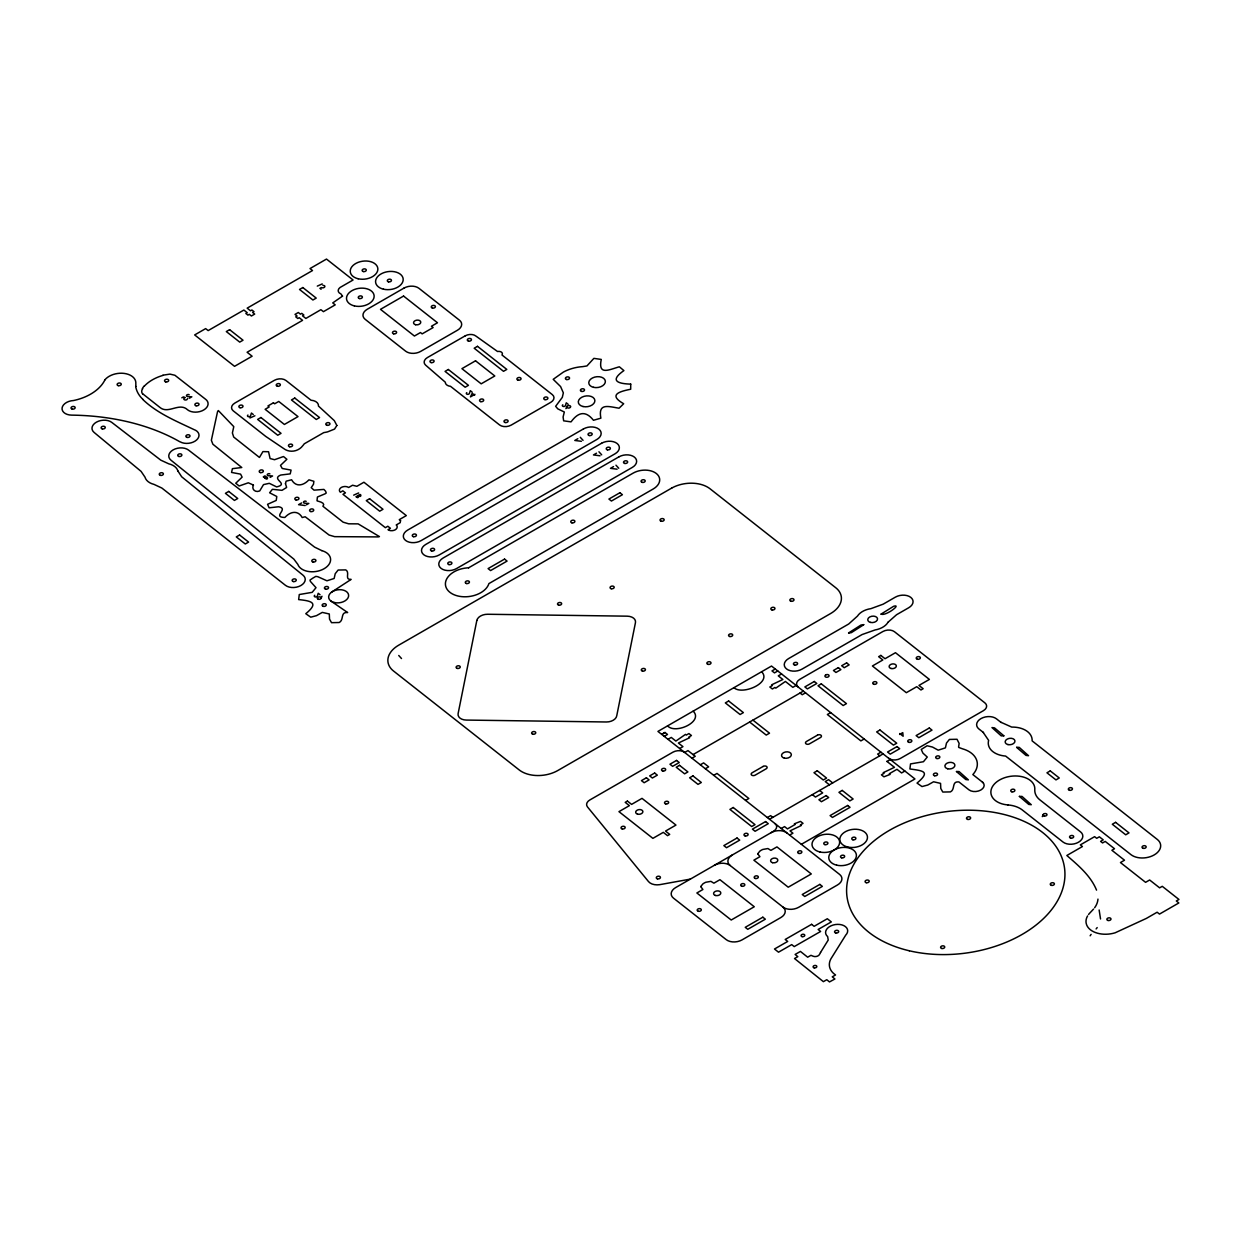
<?xml version="1.0" encoding="UTF-8"?>
<svg xmlns="http://www.w3.org/2000/svg" width="1241" height="1241" viewBox="0 0 1241 1241"><rect width="100%" height="100%" fill="white"/><g stroke="black" fill="none" stroke-linecap="round" stroke-linejoin="round"><path stroke-width="1.5" d="M848.565 632.957L860.959 625.045L863.689 624.611M1100.534 918.961L1099.138 909.994M1097.959 899.105L1097.882 899.865A31.335 20.399 -7.4 0 1 1094.64 907.729M321.993 596.254L321 598.441M1042.285 816.64L1043.293 814.453M565.912 408.646L566.904 406.49M187.701 398.547L186.864 399.664A1.939 1.257 -7.4 0 1 184.242 399.649A1.939 1.257 -7.4 0 1 184.397 397.911L185.266 397.554L183.389 396.918L181.822 397.818M144.127 386.091L143.522 386.804A15.125 9.85 -7.4 0 0 142.684 388.014A18.336 11.929 -7.4 0 0 142.358 388.635M1093.538 909.079L1089.707 913.159A21.95 14.287 -7.4 0 0 1088.543 914.508M331.487 592.205L351.141 579.392C344.021 579.873 350.412 572.52 345.758 569.898L338.126 570.038L335.225 573.699L334.139 578.492L326.941 580.788L317.805 576.708L315.834 576.382L312.794 578.151L310.002 580.074L310.374 581.393L316.005 587.676L312.174 592.345L299.283 594.532L298.647 599.589C311.987 600.97 319.03 602.847 305.782 613.706L310.731 617.18L316.471 615.66L322.303 612.402L329.299 613.985L329.532 619.104L331.518 622.672L339.15 622.517C344.331 620.035 340.003 611.72 347.651 612.542L331.083 601.156M322.241 283.925L317.293 286.113M189.392 398.221L191.828 396.81L187.701 396.562A1.567 1.024 -7.4 0 1 186.693 395.134A1.567 1.024 -7.4 0 1 189.175 394.731M254.901 415.782L249.953 417.969M270.119 477.366L272.57 475.97L268.428 475.722A1.567 1.024 -7.4 0 1 267.42 474.295A1.567 1.024 -7.4 0 1 269.902 473.891M474.931 394.312L470.432 396.903L472.216 393.319L474.636 395.227M301.594 502.946L298.569 504.684L305.162 505.537M306.387 504.823L308.823 503.427L304.697 503.179A1.567 1.024 -7.4 0 1 303.688 501.752A1.567 1.024 -7.4 0 1 306.17 501.348M358.633 492.956L353.685 495.143M577.841 438.709L574.8 440.462L581.409 441.3M580.276 437.297L583.053 440.353M596.487 453.198L593.462 454.935L600.055 455.788M598.938 451.786L601.699 454.842M613.519 466.6L610.494 468.338L617.087 469.191M615.97 465.189L618.732 468.245M398.733 655.481L401.51 658.537M664.99 732.485L661.701 734.377L665.005 732.485L667.503 734.455L664.214 736.363M775.284 669.008L771.98 670.916L774.493 672.886L777.797 670.993M667.984 739.326L671.272 737.433L675.88 741.063L685.482 734.393L686.32 735.06L688.926 733.555L691.439 735.525L688.833 737.03L689.67 737.697L678.393 743.033L682.953 746.632L679.665 748.525M781.566 673.972L778.278 675.864L782.885 679.494L771.607 684.83L772.445 685.497L769.839 687.002L772.352 688.972L774.958 687.467L775.796 688.135L785.398 681.464L792.844 687.343L796.148 685.435M684.691 752.48L687.979 750.588L695.239 756.296L691.951 758.189M825.699 674.933L825.792 674.887A2.079 1.35 -7.4 0 1 829.066 675.631A2.079 1.35 -7.4 0 1 826.118 677.198A2.079 1.35 -7.4 0 1 825.823 674.871M693.067 754.575L803.346 691.113M805.533 692.819L802.229 694.727L800.057 693.005M700.327 764.782L703.616 762.889L708.642 766.845L705.353 768.737M713.73 775.33L717.019 773.438L748.85 798.506L745.562 800.398M830.663 712.613L827.359 714.506L860.882 740.893L864.17 738.984M899.616 734.455L902.781 732.624L903.122 736.223L899.694 733.524M767.341 817.54L770.645 815.647L772.864 817.4M880.924 752.186L877.635 754.078L879.807 755.785M769.529 819.262L883.111 753.892M887.02 761.462L890.309 759.57M781.256 828.492L784.545 826.599L787.477 828.895L795.171 824.474L794.333 823.822L800.523 821.402L803.036 823.372L800.429 824.877L801.267 825.529L789.99 830.881L792.921 833.192L789.633 835.084M904.891 771.049L901.587 772.941L896.979 769.311L889.301 773.732L890.138 774.4L883.933 776.819L881.42 774.834L884.042 773.345L883.204 772.678L894.466 767.326L886.85 761.338M801.36 844.314L914.943 778.96L771.514 666.045L657.932 731.414L839.63 874.44A11.324 7.368 -7.4 0 1 837.504 884.957L798.708 907.28A11.324 7.368 -7.4 0 1 782.947 907.062L730.158 865.504A11.324 7.368 -7.4 0 0 714.413 865.287M690.384 879.109L659.747 884.662A11.107 7.229 -7.4 0 1 648.5 881.575L587.489 806.929A8.33 5.414 -7.4 0 1 589.847 799.964L672.901 752.186A8.33 5.414 -7.4 0 1 684.52 752.341M162.959 375.185L169.97 374.115L174.903 375.263L205.277 399.028A11.464 7.462 -7.4 0 1 203.912 409.871A11.464 7.462 -7.4 0 1 187.624 409.84C179.402 401.913 168.45 414.432 160.073 407.544L143.118 394.126M322.877 285.275L324.475 285.694A1.939 1.257 -7.4 0 1 324.165 287.447A1.939 1.257 -7.4 0 1 321.528 287.54L319.899 288.315L321.093 289.262M1000.68 722.153L1011.71 727.086A22.447 14.613 -7.4 0 1 1032.124 740.877L1157.295 839.443A16.66 10.843 -7.4 0 1 1154.161 854.94A16.66 10.843 -7.4 0 1 1130.923 854.615L1005.644 756.079A22.447 14.613 -7.4 0 1 988.627 740.396L983.105 732.268M819.634 790.486L822.69 792.89L815.446 797.063L812.436 794.69M1001.084 722.464L996.445 718.818A11.107 7.229 -7.4 0 0 980.964 718.601A11.107 7.229 -7.4 0 0 978.87 728.932L983.508 732.578M568.13 404.271L566.268 402.813L565.431 405.59A1.567 1.024 -7.4 0 1 563.135 406.412A1.567 1.024 -7.4 0 1 562.809 404.814M983.074 782.621L972.851 774.57A28.652 18.646 -7.4 0 0 962.395 748.788L958.781 747.454A3.645 2.373 -7.4 0 1 958.61 746.849L959.138 743.421L957.013 739.279L949.381 739.434L946.48 743.08L945.409 747.873L938.196 750.169L932.503 747.066L927.105 745.763L921.256 749.455L922.916 753.116L927.26 757.057L923.444 761.726L910.537 763.913L909.901 768.97C923.537 770.832 930.75 771.514 917.037 783.087L921.985 786.561L927.741 785.041L933.573 781.783L940.554 783.366L940.787 788.485L942.788 792.053L950.404 791.898C955.586 789.416 951.258 781.101 958.905 781.923L968.973 789.85A8.501 5.522 -7.4 0 0 980.824 790.021A8.501 5.522 -7.4 0 0 982.422 782.109M472.123 392.109L470.261 390.636L469.424 393.413A1.567 1.024 -7.4 0 1 467.128 394.25A1.567 1.024 -7.4 0 1 466.802 392.637M761.617 671.753C772.383 682.566 742.18 695.658 733.958 687.669M752.93 720.121L769.513 733.183L766.224 735.075L749.642 722.029M832.68 782.916L828.554 779.658L825.249 781.551L829.438 784.839M693.161 711.14C703.864 721.517 675.383 734.672 667.565 725.861M253.273 414.51L251.411 413.036L250.573 415.813A1.567 1.024 -7.4 0 1 248.278 416.65A1.567 1.024 -7.4 0 1 247.952 415.052M320.069 594.749L318.208 593.276L317.37 596.052A1.567 1.024 -7.4 0 1 315.09 596.89A1.567 1.024 -7.4 0 1 314.749 595.277M142.731 399.4C157.111 413.284 176.082 421.025 193.829 429.51A11.107 7.229 -7.4 0 1 196.621 439.966A11.107 7.229 -7.4 0 1 180.209 441.858L179.867 441.78A190.075 123.697 -7.4 0 0 71.652 415.13A11.107 7.229 -7.4 0 1 62.081 408.025A11.107 7.229 -7.4 0 1 73.529 400.533A42.101 27.395 -7.4 0 0 105.004 379.699L104.942 379.777A16.66 10.843 -7.4 0 1 124.1 373.401A16.66 10.843 -7.4 0 1 135.812 383.671L135.936 386.463M848.627 633.081L851.357 632.631L863.752 624.719M1096.548 890.138C1090.715 875.774 1078.274 865.396 1066.841 855.499L1082.431 846.533L1080.337 844.888L1094.609 836.667L1096.703 838.311L1099.34 836.806L1103.233 839.862L1100.596 841.382L1102.566 842.934L1105.204 841.414L1114.511 848.735L1111.874 850.256L1124.501 860.199L1120.452 862.557L1145.583 882.335L1149.647 879.993L1159.621 887.842L1162.259 886.322L1178.95 899.461L1176.313 900.982L1178.826 902.967L1159.497 914.09L1157.124 912.228L1146.358 918.418L1115.101 932.813A22.09 14.365 -7.4 0 1 1090.467 929.819A21.95 14.287 -7.4 0 1 1086.604 924.762M570.612 406.831A1.939 1.257 -7.4 0 1 567.711 407.963A1.939 1.257 -7.4 0 1 567.587 405.854A1.939 1.257 -7.4 0 1 570.596 406.412M144.313 386.153A35.586 23.16 -7.4 0 1 163.052 375.371M142.855 394.235A8.92 5.802 -7.4 0 1 142.668 388.712M142.87 399.338A47.375 30.823 -7.4 0 1 135.672 386.509M888.711 758.313A8.33 5.414 -7.4 0 0 900.33 758.468L983.384 710.69A8.33 5.414 -7.4 0 0 984.951 702.933L894.466 631.716A8.33 5.414 -7.4 0 0 882.847 631.545L799.793 679.339A8.33 5.414 -7.4 0 0 798.242 687.08M775.005 823.574A8.33 5.414 -7.4 0 1 773.438 831.315L675.6 887.61A11.324 7.368 -7.4 0 0 673.475 898.127L726.264 939.67A11.324 7.368 -7.4 0 0 742.025 939.902L780.822 917.564A11.324 7.368 -7.4 0 0 782.947 907.062M730.158 865.504A11.324 7.368 -7.4 0 1 732.283 855.002M771.095 832.664A11.324 7.368 -7.4 0 1 786.841 832.897M1086.433 924.297A21.95 14.287 -7.4 0 1 1087.581 915.936M1090.156 935.792A21.95 14.287 -7.4 0 1 1091.118 934.38M1097.184 927.57A34.345 22.354 -7.4 0 1 1096.113 928.935M630.723 384.121L630.692 389.24C619.026 391.567 608.168 394.855 623.665 403.744L619.073 408.211C608.261 406.474 597.914 402.705 600.877 418.17L593.462 420.28C585.566 410.275 578.151 412.152 571.046 421.878L563.647 420.823L563.088 417.023L564.329 412.012L557.783 408.847L555.642 406.319L562.313 397.368L563.352 392.87L560.606 386.587L553.207 379.327L563.43 372.052A32.902 21.407 -7.4 0 1 582.618 366.638L586.946 365.94L593.881 358.37L601.264 359.425C597.836 375.899 609.16 369.632 619.352 366.793L623.897 370.594C609.595 380.599 617.242 383.702 630.723 384.121M881.079 614.14C885.903 616.374 902.3 603.545 893.582 606.322L881.079 614.093M956.47 771.561L965.824 779.55L968.368 779.86L959.107 771.576L956.485 771.483M1016.643 747.408L1025.997 755.397L1028.541 755.707L1019.218 747.377L1016.658 747.284M1019.388 796.412L1028.742 804.401L1031.271 804.726L1022.01 796.427L1019.388 796.381M1003.845 735.835L1001.223 735.866L991.978 727.567L994.522 727.878L1003.845 735.804M285.461 483.68L286.578 487.17A2.404 1.567 -7.4 0 1 286.516 487.558L282.002 490.335L272.415 489.295L269.623 492.786L276.433 496.307A2.435 1.582 -7.4 0 1 276.79 496.571L276.231 500.433L267.575 504.311L269.111 507.802L278.263 506.809A2.451 1.598 -7.4 0 1 278.837 506.809C289.293 508.794 271.577 517.202 284.887 517.45C290.223 511.54 297.902 509.865 302.199 517.528L305.193 516.768L329.098 535.042L334.636 536.655L376.923 536.903A4.948 3.211 -7.4 0 0 379.42 536.593L358.137 523.873L348.643 523.811L343.121 522.166L322.924 506.266C325.933 503.117 319.79 501.659 317.37 500.992A2.435 1.582 -7.4 0 1 316.998 500.712L317.401 497.02L325.126 493.794L326.228 492.987L325.576 491.203L323.917 489.419L314.02 490.148L311.212 487.651L313.492 484.238L313.88 481.291L308.916 479.833C303.502 485.681 295.901 487.449 291.604 479.771L286.113 481.198L285.461 483.68M263.418 476.901C266.598 479.74 266.272 473.612 263.418 476.901M265 478.25C268.599 481.353 268.103 474.714 265.031 478.111M342.516 296.134L332.743 302.913L335.21 304.867L323.42 311.662L320.892 309.692L305.86 318.441L302.509 315.803L303.874 315.012L301.78 313.368L300.415 314.159L298.321 312.499L295.017 314.407L297.111 316.052L295.746 316.843L297.84 318.487L299.205 317.696L302.556 320.333L247.099 352.258L252.125 356.214L234.549 366.328L194.666 334.93L205.649 328.617L208.162 330.587L243.872 310.048L247.223 312.685L245.842 313.477L247.936 315.121L249.317 314.33L251.411 315.99L254.7 314.082L252.606 312.437L253.986 311.646L251.892 310.002L250.511 310.793L247.161 308.156L312.515 270.538L310.002 268.568L326.492 259.074L353.065 280.001L340.158 287.431A6.469 4.219 -7.4 0 0 340.903 293.9L342.516 296.134M356.214 496.865C359.301 499.735 359.052 493.701 356.245 496.741M358.292 495.562C361.767 498.804 361.674 491.917 358.292 495.562M336.854 425.461L334.543 429.091L327.608 431.868A28.047 18.258 -7.4 0 1 323.808 432.597L304.247 443.813A28.093 18.289 -7.4 0 1 302.773 445.705C298.367 451.677 289.463 453.089 283.584 448.482L265.76 436.429L233.246 410.849A8.33 5.414 -7.4 0 1 234.813 403.092L274.354 380.335A8.33 5.414 -7.4 0 1 285.973 380.506L311.041 400.238A9.401 6.112 -7.4 0 1 318.487 406.086L334.31 420.637L336.854 425.461M253.428 485.076C251.24 489.171 255.243 492.91 259.71 490.94L263.511 484.61L269.204 483.338A2.435 1.582 -7.4 0 1 269.7 483.509L276.634 486.922C289.618 483.773 270.662 479.321 280.528 475.132A2.435 1.582 -7.4 0 1 281.087 474.993L290.223 473.876L291.077 470.106L282.219 468.462L280.513 465.391L286.873 459.294L283.491 456.533L274.54 459.713L270.104 458.55L268.552 451.74L262.921 451.6L259.447 457.448L233.696 437.034L232.393 432.969L233.789 426.64L218.338 410.554A4.948 3.211 -7.4 0 0 217.454 412.09L211.358 440.276L212.878 444.216L241.778 467.516L232.408 468.664L231.555 472.433L240.599 474.14L242.119 477.133L235.759 483.23L239.141 485.991L248.324 482.796L253.428 485.076M700.746 886.586L702.902 889.502L696.868 892.977L731.213 920.015L754.28 906.752L719.935 879.698L713.885 883.189L710.907 881.358L705.819 882.258A11.371 7.399 -7.4 0 0 702.794 883.995L700.746 886.586M757.755 853.777L759.911 856.693L753.876 860.168L788.221 887.206L811.288 873.943L776.944 846.905L770.894 850.38L767.915 848.549L762.827 849.449A11.371 7.399 -7.4 0 0 759.802 851.186L757.755 853.777M400.548 520.662L400.176 522.678L396.22 524.959A5.414 3.521 -7.4 0 1 395.243 529.798A5.367 3.49 -7.4 0 1 387.968 529.705L390.434 528.294L387.828 526.246L385.362 527.673L342.966 494.306L345.448 492.879L342.842 490.831L340.391 492.243A5.367 3.49 -7.4 0 1 341.368 487.403A5.414 3.521 -7.4 0 1 348.628 487.496L352.584 485.231L356.881 486.301L363.923 482.237L406.319 515.604L399.276 519.669L400.548 520.662M476.823 620.484L458.115 713.591A9.649 6.283 -7.4 0 0 466.352 720.075L606.446 721.983A9.23 6.003 -7.4 0 0 616.746 715.762L635.454 622.656A9.649 6.283 -7.4 0 0 627.217 616.172L487.62 614.264A9.649 6.283 -7.4 0 0 476.823 620.484M820.534 952.483L819.479 954.484A4.157 2.715 -7.4 0 1 813.072 956.206L810.962 955.322L807.658 957.199L800.429 951.428L795.109 954.453L797.839 956.656L794.519 958.533L823.388 981.647L826.785 979.723L829.5 981.926L834.898 978.978L832.261 976.838L835.565 974.961A24.804 16.149 -7.4 0 1 831.92 957.23L845.726 935.125A11.107 7.229 -7.4 0 0 843.911 925.662A11.107 7.229 -7.4 0 0 829.205 926.841A11.107 7.229 -7.4 0 0 827.638 936.567L828.228 940.058L820.534 952.483M888.06 622.206L896.576 614.714L908.722 607.733A11.107 7.229 -7.4 0 0 910.801 597.386A11.107 7.229 -7.4 0 0 895.319 597.169L883.173 604.165L870.918 608.648A16.66 10.843 -7.4 0 0 857.453 616.11L848.689 624.006L788.593 658.583A11.107 7.229 -7.4 0 0 786.515 668.915A11.107 7.229 -7.4 0 0 801.996 669.132L862.092 634.554L875.045 629.963A16.66 10.843 -7.4 0 0 888.06 622.206M468.71 567.742L468.617 567.804A22.09 14.365 -7.4 0 0 445.535 582.324A22.09 14.365 -7.4 0 0 463.948 596.781A22.09 14.365 -7.4 0 0 488.907 583.596L653.355 488.892A16.66 10.843 -7.4 0 0 656.241 473.441A16.66 10.843 -7.4 0 0 633.065 473.162L468.617 567.804M671.691 488.085L398.718 645.165A27.767 18.072 -7.4 0 0 393.506 670.993L519.172 769.916A27.767 18.072 -7.4 0 0 557.892 770.475L830.539 613.581A27.767 18.072 -7.4 0 0 835.751 587.738L710.085 488.814A27.767 18.072 -7.4 0 0 671.691 488.085M229.616 329.672L226.312 331.564L239.715 342.113L243.019 340.22L229.616 329.672M302.82 287.54L299.515 289.448L312.918 299.996L316.222 298.104L302.82 287.54M403.992 288.098L367.15 309.319A10.75 6.996 -7.4 0 0 365.133 319.294L405.683 351.219A10.75 6.996 -7.4 0 0 420.637 351.42L457.495 330.215A10.75 6.996 -7.4 0 0 459.511 320.24L418.962 288.315A10.75 6.996 -7.4 0 0 403.992 288.098M403.558 296.056L380.491 309.335L414.416 336.032L420.466 332.557L422.142 333.876L433.125 327.562L431.449 326.243L437.484 322.769L403.558 296.056M273.423 402.798L267.932 405.962L269.188 406.955L265.124 409.297L284.391 424.453L298.011 416.619L278.744 401.448L274.68 403.79L273.423 402.798M260.936 417.519L257.632 419.411L277.736 435.25L281.04 433.342L260.936 417.519M294.769 398.051L291.464 399.943L316.269 419.474L319.558 417.565L294.769 398.051M465.297 335.799L427.4 357.563A8.33 5.414 -7.4 0 0 425.585 365.102L445.302 382.212A7.074 4.607 -7.4 0 0 450.514 386.323L499.58 424.949A8.33 5.414 -7.4 0 0 511.199 425.105L550.74 402.348A8.33 5.414 -7.4 0 0 552.307 394.607L501.985 354.988A4.157 2.699 -7.4 0 0 501.535 352.227A4.157 2.699 -7.4 0 0 497.548 351.498L475.97 336.109A7.601 4.948 -7.4 0 0 465.297 335.799M477.49 346.332L474.186 348.225L503.505 371.307L506.809 369.415L477.49 346.332M228.716 491.42L225.428 493.329L234.425 500.418L237.729 498.51L228.716 491.42M448.342 369.492L445.054 371.385L465.158 387.223L468.446 385.331L448.342 369.492M475.536 360.805L461.916 368.655L481.182 383.826L494.802 375.976L475.536 360.805M239.591 535.011L236.286 536.903L245.299 543.992L248.588 542.084L239.591 535.011M369.585 498.727L366.297 500.619L379.699 511.183L382.988 509.275L369.585 498.727M583.425 428.952L407.668 530.093A11.107 7.229 -7.4 0 0 405.574 540.424A11.107 7.229 -7.4 0 0 421.071 540.642L596.828 439.5A11.107 7.229 -7.4 0 0 598.907 429.169A11.107 7.229 -7.4 0 0 583.425 428.952M601.59 443.254L425.834 544.396A11.107 7.229 -7.4 0 0 423.755 554.727A11.107 7.229 -7.4 0 0 439.236 554.944L615.009 453.818A11.107 7.229 -7.4 0 0 617.087 443.471A11.107 7.229 -7.4 0 0 601.59 443.254M618.887 456.874L443.13 558.016A11.107 7.229 -7.4 0 0 441.036 568.347A11.107 7.229 -7.4 0 0 456.533 568.564L632.29 467.423A11.107 7.229 -7.4 0 0 634.384 457.091A11.107 7.229 -7.4 0 0 618.887 456.874M504.56 559.102L488.085 568.595L490.598 570.565L507.073 561.087L504.56 559.102M619.895 492.739L608.912 499.053L611.425 501.038L622.408 494.709L619.895 492.739M728.638 700.994L725.333 702.902L740.086 714.506L743.375 712.613L728.638 700.994M646.406 777.781L641.457 780.62L644.141 782.73L649.074 779.891L646.406 777.781M654.643 773.034L649.695 775.889L652.378 777.998L657.327 775.144L654.643 773.034M676.547 760.423L669.954 764.223L672.638 766.333L679.23 762.532L676.547 760.423M814.313 681.48L804.866 686.925L807.379 688.895L816.826 683.465L814.313 681.48M838.373 667.642L833.44 670.481L835.953 672.467L840.886 669.628L838.373 667.642M846.61 662.896L841.677 665.734L844.19 667.72L849.123 664.881L846.61 662.896M679.525 765.325L676.236 767.233L684.613 773.826L687.902 771.933L679.525 765.325M821.309 683.853L818.021 685.746L843.151 705.54L846.455 703.631L821.309 683.853M627.403 801.081L625.2 802.353L629.389 805.642L618.949 811.645L652.89 838.358L663.315 832.354L667.503 835.643L669.706 834.386L665.517 831.082L675.957 825.079L642.016 798.366L631.591 804.385L627.403 801.081M880.846 655.419L878.644 656.675L882.832 659.979L872.407 665.983L906.333 692.695L916.758 686.692L920.962 689.98L923.149 688.724L918.961 685.42L929.4 679.416L895.475 652.704L885.035 658.723L880.846 655.419M692.943 775.889L689.639 777.781L698.016 784.374L701.32 782.482L692.943 775.889M817.447 735.153L806.464 741.482A2.498 1.629 -7.4 0 0 805.998 743.809A2.498 1.629 -7.4 0 0 809.489 743.855L820.472 737.526A2.498 1.629 -7.4 0 0 820.937 735.199A2.498 1.629 -7.4 0 0 817.447 735.153M763.122 766.442L752.139 772.771A2.498 1.629 -7.4 0 0 751.674 775.098A2.498 1.629 -7.4 0 0 755.164 775.144L766.147 768.815A2.498 1.629 -7.4 0 0 766.612 766.504A2.498 1.629 -7.4 0 0 763.122 766.442M733.229 807.503L729.925 809.396L751.705 826.537L755.009 824.644L733.229 807.503M879.962 730.018L876.658 731.911L893.427 745.096L896.716 743.204L879.962 730.018M817.276 770.77L813.972 772.678L823.279 780L826.568 778.091L817.276 770.77M737.03 838.016L723.844 845.602L726.528 847.712L739.714 840.126L737.03 838.016M765.588 821.573L752.403 829.159L755.086 831.268L768.272 823.683L765.588 821.573M897.01 746.586L887.563 752.015L890.247 754.125L899.694 748.695L897.01 746.586M929.307 728.002L916.122 735.587L918.805 737.697L931.991 730.111L929.307 728.002M826.165 795.574L818.905 799.747L821.418 801.717L828.678 797.544L826.165 795.574M842.236 790.424L838.947 792.332L849.837 800.895L853.125 799.002L842.236 790.424M847.665 805.471L830.089 815.585L832.447 817.431L850.023 807.317L847.665 805.471M762.827 917.208L745.252 927.322L747.765 929.307L765.34 919.193L762.827 917.208M819.836 884.399L802.26 894.513L804.773 896.498L822.349 886.384L819.836 884.399M1050.258 770.894L1046.954 772.802L1055.967 779.891L1059.256 777.983L1050.258 770.894M1115.597 822.349L1112.308 824.241L1125.711 834.79L1129 832.897L1115.597 822.349M811.614 924.328L785.196 939.468L787.709 941.438L774.493 949.008L778.51 952.188L791.711 944.618L794.224 946.604L820.627 931.464L818.129 929.478L831.33 921.908L827.313 918.743L814.112 926.313L811.614 924.328M177.882 470.944L181.667 476.777L303.083 575.266A11.107 7.229 -7.4 0 1 300.849 585.55A11.107 7.229 -7.4 0 1 285.43 585.302L161.857 488.039L154.024 484.393A16.66 10.843 -7.4 0 1 144.995 477.149L141.086 471.378L94.083 432.411A11.107 7.229 -7.4 0 1 96.379 422.173A11.107 7.229 -7.4 0 1 111.752 422.374L160.803 460.163L168.698 463.793A16.66 10.843 -7.4 0 1 177.882 470.944M1008.312 804.959L1007.847 804.928A25.627 16.676 -7.4 0 1 1021.948 809.69L1062.994 842.018A11.107 7.229 -7.4 0 0 1078.491 842.236A11.107 7.229 -7.4 0 0 1080.57 831.904L1039.772 799.778A25.27 16.443 -7.4 0 1 1034.777 789.757A22.09 14.365 -7.4 0 0 1015.278 775.966A22.09 14.365 -7.4 0 0 991.14 789.819A22.09 14.365 -7.4 0 0 1008.312 804.959M321.822 550.632L314.609 547.126L188.523 450.064A11.107 7.229 -7.4 0 0 173.088 449.909A11.107 7.229 -7.4 0 0 170.948 460.178L293.838 559.086L297.856 564.422A16.66 10.843 -7.4 0 0 324.087 568.735A16.66 10.843 -7.4 0 0 321.822 550.632M415.564 324.723A3.63 2.358 -7.4 0 0 420.761 322.055A3.63 2.358 -7.4 0 0 415.146 320.659A3.63 2.358 -7.4 0 0 415.564 324.723M310.762 511.556A2.079 1.35 -7.4 0 0 313.725 510.004A2.079 1.35 -7.4 0 0 310.483 509.229A2.079 1.35 -7.4 0 0 310.762 511.556M296.01 499.937A2.079 1.35 -7.4 0 0 298.957 498.386A2.079 1.35 -7.4 0 0 295.715 497.61A2.079 1.35 -7.4 0 0 296.01 499.937M544.939 399.633A2.079 1.35 -7.4 0 0 547.886 398.066A2.079 1.35 -7.4 0 0 544.644 397.306A2.079 1.35 -7.4 0 0 544.939 399.633M518.086 380.149A2.079 1.35 -7.4 0 0 521.049 378.583A2.079 1.35 -7.4 0 0 517.807 377.807A2.079 1.35 -7.4 0 0 518.086 380.149M468.493 341.104A2.079 1.35 -7.4 0 0 471.456 339.538A2.079 1.35 -7.4 0 0 468.214 338.777A2.079 1.35 -7.4 0 0 468.493 341.104M432.442 308.063A2.079 1.35 -7.4 0 0 435.405 306.511A2.079 1.35 -7.4 0 0 432.163 305.736A2.079 1.35 -7.4 0 0 432.442 308.063M363.334 271.546A2.079 1.35 -7.4 0 0 366.297 269.98A2.079 1.35 -7.4 0 0 363.055 269.204A2.079 1.35 -7.4 0 0 363.334 271.546M388.495 281.831A2.079 1.35 -7.4 0 0 391.458 280.28A2.079 1.35 -7.4 0 0 388.216 279.504A2.079 1.35 -7.4 0 0 388.495 281.831M196.078 405.76A2.079 1.35 -7.4 0 0 199.025 404.194A2.079 1.35 -7.4 0 0 195.783 403.418A2.079 1.35 -7.4 0 0 196.078 405.76M661.22 521.22A2.079 1.35 -7.4 0 0 664.168 519.653A2.079 1.35 -7.4 0 0 660.926 518.893A2.079 1.35 -7.4 0 0 661.22 521.22M589.227 435.529A2.079 1.35 -7.4 0 0 592.19 433.962A2.079 1.35 -7.4 0 0 588.948 433.187A2.079 1.35 -7.4 0 0 589.227 435.529M607.407 449.831A2.079 1.35 -7.4 0 0 610.37 448.265A2.079 1.35 -7.4 0 0 607.128 447.505A2.079 1.35 -7.4 0 0 607.407 449.831M624.704 463.436A2.079 1.35 -7.4 0 0 627.651 461.885A2.079 1.35 -7.4 0 0 624.409 461.109A2.079 1.35 -7.4 0 0 624.704 463.436M642.233 482.377A2.079 1.35 -7.4 0 0 645.196 480.825A2.079 1.35 -7.4 0 0 641.954 480.05A2.079 1.35 -7.4 0 0 642.233 482.377M566.594 379.529A2.079 1.35 -7.4 0 0 569.541 377.978A2.079 1.35 -7.4 0 0 566.299 377.202A2.079 1.35 -7.4 0 0 566.594 379.529M581.579 391.411A2.079 1.35 -7.4 0 0 584.527 389.86A2.079 1.35 -7.4 0 0 581.284 389.085A2.079 1.35 -7.4 0 0 581.579 391.411M359.44 298.554A2.079 1.35 -7.4 0 0 362.388 297.002A2.079 1.35 -7.4 0 0 359.145 296.227A2.079 1.35 -7.4 0 0 359.44 298.554M393.661 333.813A2.079 1.35 -7.4 0 0 396.608 332.262A2.079 1.35 -7.4 0 0 393.366 331.487A2.079 1.35 -7.4 0 0 393.661 333.813M431.154 362.589A2.079 1.35 -7.4 0 0 434.102 361.038A2.079 1.35 -7.4 0 0 430.86 360.262A2.079 1.35 -7.4 0 0 431.154 362.589M480.748 401.634A2.079 1.35 -7.4 0 0 483.695 400.083A2.079 1.35 -7.4 0 0 480.453 399.307A2.079 1.35 -7.4 0 0 480.748 401.634M505.165 422.514A2.079 1.35 -7.4 0 0 508.127 420.947A2.079 1.35 -7.4 0 0 504.885 420.187A2.079 1.35 -7.4 0 0 505.165 422.514M260.408 472.573A2.079 1.35 -7.4 0 0 263.356 471.022A2.079 1.35 -7.4 0 0 260.114 470.246A2.079 1.35 -7.4 0 0 260.408 472.573M165.751 381.887A2.079 1.35 -7.4 0 0 168.698 380.32A2.079 1.35 -7.4 0 0 165.456 379.544A2.079 1.35 -7.4 0 0 165.751 381.887M187.065 437.406A2.079 1.35 -7.4 0 0 190.013 435.839A2.079 1.35 -7.4 0 0 186.77 435.079A2.079 1.35 -7.4 0 0 187.065 437.406M118.298 385.656A2.079 1.35 -7.4 0 0 121.261 384.105A2.079 1.35 -7.4 0 0 118.019 383.329A2.079 1.35 -7.4 0 0 118.298 385.656M72.211 409.111A2.079 1.35 -7.4 0 0 75.158 407.56A2.079 1.35 -7.4 0 0 71.916 406.784A2.079 1.35 -7.4 0 0 72.211 409.111M102.305 428.905A2.079 1.35 -7.4 0 0 105.252 427.354A2.079 1.35 -7.4 0 0 102.01 426.578A2.079 1.35 -7.4 0 0 102.305 428.905M160.446 475.365A2.079 1.35 -7.4 0 0 163.393 473.798A2.079 1.35 -7.4 0 0 160.151 473.038A2.079 1.35 -7.4 0 0 160.446 475.365M178.906 456.471A2.079 1.35 -7.4 0 0 181.869 454.92A2.079 1.35 -7.4 0 0 178.626 454.144A2.079 1.35 -7.4 0 0 178.906 456.471M312.965 561.987A2.079 1.35 -7.4 0 0 315.928 560.42A2.079 1.35 -7.4 0 0 312.685 559.66A2.079 1.35 -7.4 0 0 312.965 561.987M293.326 581.548A2.079 1.35 -7.4 0 0 296.273 579.981A2.079 1.35 -7.4 0 0 293.031 579.221A2.079 1.35 -7.4 0 0 293.326 581.548M323.327 606.353A2.079 1.35 -7.4 0 0 326.274 604.786A2.079 1.35 -7.4 0 0 323.032 604.026A2.079 1.35 -7.4 0 0 323.327 606.353M325.607 589.134A2.079 1.35 -7.4 0 0 328.555 587.582A2.079 1.35 -7.4 0 0 325.313 586.807A2.079 1.35 -7.4 0 0 325.607 589.134M413.47 536.67A2.079 1.35 -7.4 0 0 416.433 535.104A2.079 1.35 -7.4 0 0 413.191 534.328A2.079 1.35 -7.4 0 0 413.47 536.67M431.651 550.973A2.079 1.35 -7.4 0 0 434.614 549.406A2.079 1.35 -7.4 0 0 431.356 548.646A2.079 1.35 -7.4 0 0 431.651 550.973M448.947 564.577A2.079 1.35 -7.4 0 0 451.895 563.026A2.079 1.35 -7.4 0 0 448.653 562.251A2.079 1.35 -7.4 0 0 448.947 564.577M466.476 583.518A2.079 1.35 -7.4 0 0 469.424 581.951A2.079 1.35 -7.4 0 0 466.182 581.191A2.079 1.35 -7.4 0 0 466.476 583.518M571.93 522.833A2.079 1.35 -7.4 0 0 574.893 521.282A2.079 1.35 -7.4 0 0 571.651 520.506A2.079 1.35 -7.4 0 0 571.93 522.833M791.044 601.249A2.079 1.35 -7.4 0 0 793.992 599.682A2.079 1.35 -7.4 0 0 790.75 598.907A2.079 1.35 -7.4 0 0 791.044 601.249M772.011 609.936A2.079 1.35 -7.4 0 0 774.958 608.369A2.079 1.35 -7.4 0 0 771.716 607.609A2.079 1.35 -7.4 0 0 772.011 609.936M729.755 636.509A2.079 1.35 -7.4 0 0 732.702 634.958A2.079 1.35 -7.4 0 0 729.46 634.182A2.079 1.35 -7.4 0 0 729.755 636.509M708.053 664.369A2.079 1.35 -7.4 0 0 711 662.803A2.079 1.35 -7.4 0 0 707.758 662.027A2.079 1.35 -7.4 0 0 708.053 664.369M611.239 588.73A2.079 1.35 -7.4 0 0 614.186 587.164A2.079 1.35 -7.4 0 0 610.944 586.404A2.079 1.35 -7.4 0 0 611.239 588.73M358.137 278.76A13.884 9.028 -7.4 0 0 377.822 268.366A13.884 9.028 -7.4 0 0 356.214 263.232A13.884 9.028 -7.4 0 0 358.137 278.76M383.453 289.184A13.884 9.028 -7.4 0 0 403.154 278.791A13.884 9.028 -7.4 0 0 381.545 273.656A13.884 9.028 -7.4 0 0 383.453 289.184M593.524 387.332A8.33 5.414 -7.4 0 0 605.344 381.096A8.33 5.414 -7.4 0 0 592.376 378.009A8.33 5.414 -7.4 0 0 593.524 387.332M583.037 406.521A8.33 5.414 -7.4 0 0 594.858 400.285A8.33 5.414 -7.4 0 0 581.889 397.198A8.33 5.414 -7.4 0 0 583.037 406.521M354.399 305.906A13.884 9.028 -7.4 0 0 374.099 295.513A13.884 9.028 -7.4 0 0 352.475 290.378A13.884 9.028 -7.4 0 0 354.399 305.906M334.341 602.537A10.052 6.546 -7.4 0 0 348.612 595.013A10.052 6.546 -7.4 0 0 332.96 591.29A10.052 6.546 -7.4 0 0 334.341 602.537M318.363 599.294A1.939 1.257 -7.4 0 0 321.14 597.883A1.939 1.257 -7.4 0 0 318.146 597.138A1.939 1.257 -7.4 0 0 318.363 599.294M917.409 659.25A2.079 1.35 -7.4 0 0 920.357 657.699A2.079 1.35 -7.4 0 0 917.115 656.923A2.079 1.35 -7.4 0 0 917.409 659.25M873.912 684.287A2.079 1.35 -7.4 0 0 876.86 682.721A2.079 1.35 -7.4 0 0 873.617 681.961A2.079 1.35 -7.4 0 0 873.912 684.287M891.007 668.48A3.63 2.358 -7.4 0 0 896.343 665.952A3.63 2.358 -7.4 0 0 890.852 664.385A3.63 2.358 -7.4 0 0 891.007 668.48M908.893 742.351A2.079 1.35 -7.4 0 0 911.84 740.799A2.079 1.35 -7.4 0 0 908.598 740.024A2.079 1.35 -7.4 0 0 908.893 742.351M745.174 835.938A2.079 1.35 -7.4 0 0 748.121 834.386A2.079 1.35 -7.4 0 0 744.879 833.611A2.079 1.35 -7.4 0 0 745.174 835.938M662.725 771.002A2.079 1.35 -7.4 0 0 665.672 769.436A2.079 1.35 -7.4 0 0 662.43 768.66A2.079 1.35 -7.4 0 0 662.725 771.002M637.548 814.143A3.63 2.358 -7.4 0 0 642.885 811.614A3.63 2.358 -7.4 0 0 637.409 810.047A3.63 2.358 -7.4 0 0 637.548 814.143M657.466 878.861A2.079 1.35 -7.4 0 0 660.429 877.294A2.079 1.35 -7.4 0 0 657.187 876.534A2.079 1.35 -7.4 0 0 657.466 878.861M622.222 828.941A2.079 1.35 -7.4 0 0 625.169 827.375A2.079 1.35 -7.4 0 0 621.927 826.599A2.079 1.35 -7.4 0 0 622.222 828.941M665.719 803.904A2.079 1.35 -7.4 0 0 668.666 802.338A2.079 1.35 -7.4 0 0 665.424 801.577A2.079 1.35 -7.4 0 0 665.719 803.904M784.343 758.127A4.933 3.211 -7.4 0 0 791.339 754.435A4.933 3.211 -7.4 0 0 783.66 752.604A4.933 3.211 -7.4 0 0 784.343 758.127M798.878 853.436A2.079 1.35 -7.4 0 0 801.841 851.884A2.079 1.35 -7.4 0 0 798.583 851.109A2.079 1.35 -7.4 0 0 798.878 853.436M755.381 878.473A2.079 1.35 -7.4 0 0 758.329 876.906A2.079 1.35 -7.4 0 0 755.086 876.146A2.079 1.35 -7.4 0 0 755.381 878.473M772.476 862.666A3.63 2.358 -7.4 0 0 777.812 860.137A3.63 2.358 -7.4 0 0 772.336 858.57A3.63 2.358 -7.4 0 0 772.476 862.666M715.468 895.475A3.63 2.358 -7.4 0 0 720.804 892.946A3.63 2.358 -7.4 0 0 715.312 891.379A3.63 2.358 -7.4 0 0 715.468 895.475M698.373 911.282A2.079 1.35 -7.4 0 0 701.32 909.715A2.079 1.35 -7.4 0 0 698.078 908.955A2.079 1.35 -7.4 0 0 698.373 911.282M741.87 886.245A2.079 1.35 -7.4 0 0 744.817 884.693A2.079 1.35 -7.4 0 0 741.575 883.918A2.079 1.35 -7.4 0 0 741.87 886.245M819.913 851.978A13.884 9.028 -7.4 0 0 839.599 841.584A13.884 9.028 -7.4 0 0 817.99 836.45A13.884 9.028 -7.4 0 0 819.913 851.978M836.667 865.163A13.884 9.028 -7.4 0 0 856.368 854.77A13.884 9.028 -7.4 0 0 834.743 849.635A13.884 9.028 -7.4 0 0 836.667 865.163M824.939 844.625A2.079 1.35 -7.4 0 0 827.902 843.073A2.079 1.35 -7.4 0 0 824.66 842.298A2.079 1.35 -7.4 0 0 824.939 844.625M841.708 857.826A2.079 1.35 -7.4 0 0 844.656 856.259A2.079 1.35 -7.4 0 0 841.414 855.499A2.079 1.35 -7.4 0 0 841.708 857.826M847.727 847.014A13.884 9.028 -7.4 0 0 867.428 836.62A13.884 9.028 -7.4 0 0 845.804 831.486A13.884 9.028 -7.4 0 0 847.727 847.014M852.939 839.8A2.079 1.35 -7.4 0 0 855.887 838.233A2.079 1.35 -7.4 0 0 852.645 837.473A2.079 1.35 -7.4 0 0 852.939 839.8M558.698 605.143A2.079 1.35 -7.4 0 0 561.646 603.591A2.079 1.35 -7.4 0 0 558.403 602.816A2.079 1.35 -7.4 0 0 558.698 605.143M642.466 671.086A2.079 1.35 -7.4 0 0 645.429 669.535A2.079 1.35 -7.4 0 0 642.186 668.759A2.079 1.35 -7.4 0 0 642.466 671.086M457.293 668.418A2.079 1.35 -7.4 0 0 460.24 666.851A2.079 1.35 -7.4 0 0 456.998 666.091A2.079 1.35 -7.4 0 0 457.293 668.418M532.792 734.207A2.079 1.35 -7.4 0 0 535.755 732.655A2.079 1.35 -7.4 0 0 532.513 731.88A2.079 1.35 -7.4 0 0 532.792 734.207M870.53 622.424A4.933 3.211 -7.4 0 0 877.527 618.732A4.933 3.211 -7.4 0 0 869.848 616.917A4.933 3.211 -7.4 0 0 870.53 622.424M794.628 665.036A2.079 1.35 -7.4 0 0 797.591 663.47A2.079 1.35 -7.4 0 0 794.349 662.694A2.079 1.35 -7.4 0 0 794.628 665.036M967.67 819.417A2.079 1.35 -7.4 0 0 970.633 817.85A2.079 1.35 -7.4 0 0 967.391 817.09A2.079 1.35 -7.4 0 0 967.67 819.417M1051.453 885.36A2.079 1.35 -7.4 0 0 1054.4 883.809A2.079 1.35 -7.4 0 0 1051.158 883.034A2.079 1.35 -7.4 0 0 1051.453 885.36M866.265 882.692A2.079 1.35 -7.4 0 0 869.212 881.126A2.079 1.35 -7.4 0 0 865.97 880.365A2.079 1.35 -7.4 0 0 866.265 882.692M941.779 948.481A2.079 1.35 -7.4 0 0 944.727 946.914A2.079 1.35 -7.4 0 0 941.485 946.154A2.079 1.35 -7.4 0 0 941.779 948.481M909.296 950.777A109.72 71.404 -7.4 0 0 1064.561 868.297A109.72 71.404 -7.4 0 0 893.427 828.135A109.72 71.404 -7.4 0 0 909.296 950.777M835.736 932.968A2.079 1.35 -7.4 0 0 838.699 931.402A2.079 1.35 -7.4 0 0 835.457 930.641A2.079 1.35 -7.4 0 0 835.736 932.968M814.158 967.84A1.877 1.225 -7.4 0 0 816.826 966.444A1.877 1.225 -7.4 0 0 813.894 965.746A1.877 1.225 -7.4 0 0 814.158 967.84M802.12 936.629A1.877 1.225 -7.4 0 0 804.773 935.233A1.877 1.225 -7.4 0 0 801.857 934.535A1.877 1.225 -7.4 0 0 802.12 936.629M947.752 768.8A5.026 3.273 -7.4 0 0 954.887 765.03A5.026 3.273 -7.4 0 0 947.054 763.168A5.026 3.273 -7.4 0 0 947.752 768.8M934.582 775.734A2.079 1.35 -7.4 0 0 937.544 774.182A2.079 1.35 -7.4 0 0 934.302 773.407A2.079 1.35 -7.4 0 0 934.582 775.734M936.862 758.515A2.079 1.35 -7.4 0 0 939.825 756.963A2.079 1.35 -7.4 0 0 936.583 756.188A2.079 1.35 -7.4 0 0 936.862 758.515M1143.225 848.332A2.079 1.35 -7.4 0 0 1146.172 846.765A2.079 1.35 -7.4 0 0 1142.93 846.005A2.079 1.35 -7.4 0 0 1143.225 848.332M1069.509 790.3A2.079 1.35 -7.4 0 0 1072.457 788.733A2.079 1.35 -7.4 0 0 1069.215 787.973A2.079 1.35 -7.4 0 0 1069.509 790.3M1007.956 744.584A4.933 3.211 -7.4 0 0 1014.952 740.893A4.933 3.211 -7.4 0 0 1007.273 739.062A4.933 3.211 -7.4 0 0 1007.956 744.584M1044.193 815.989A1.939 1.257 -7.4 0 0 1046.985 814.592A1.939 1.257 -7.4 0 0 1044.022 813.817A1.939 1.257 -7.4 0 0 1044.193 815.989M1070.735 838.125A2.079 1.35 -7.4 0 0 1073.682 836.558A2.079 1.35 -7.4 0 0 1070.44 835.798A2.079 1.35 -7.4 0 0 1070.735 838.125M1011.927 791.82A2.079 1.35 -7.4 0 0 1014.874 790.269A2.079 1.35 -7.4 0 0 1011.632 789.493A2.079 1.35 -7.4 0 0 1011.927 791.82M1108.042 920.481A2.079 1.35 -7.4 0 0 1110.99 918.929A2.079 1.35 -7.4 0 0 1107.748 918.154A2.079 1.35 -7.4 0 0 1108.042 920.481M277.395 386.23A2.079 1.35 -7.4 0 0 280.357 384.663A2.079 1.35 -7.4 0 0 277.115 383.903A2.079 1.35 -7.4 0 0 277.395 386.23M326.988 425.275A2.079 1.35 -7.4 0 0 329.951 423.708A2.079 1.35 -7.4 0 0 326.709 422.933A2.079 1.35 -7.4 0 0 326.988 425.275M289.649 446.76A2.079 1.35 -7.4 0 0 292.597 445.193A2.079 1.35 -7.4 0 0 289.355 444.433A2.079 1.35 -7.4 0 0 289.649 446.76M240.056 407.715A2.079 1.35 -7.4 0 0 243.003 406.164A2.079 1.35 -7.4 0 0 239.761 405.388A2.079 1.35 -7.4 0 0 240.056 407.715"/></g></svg>
